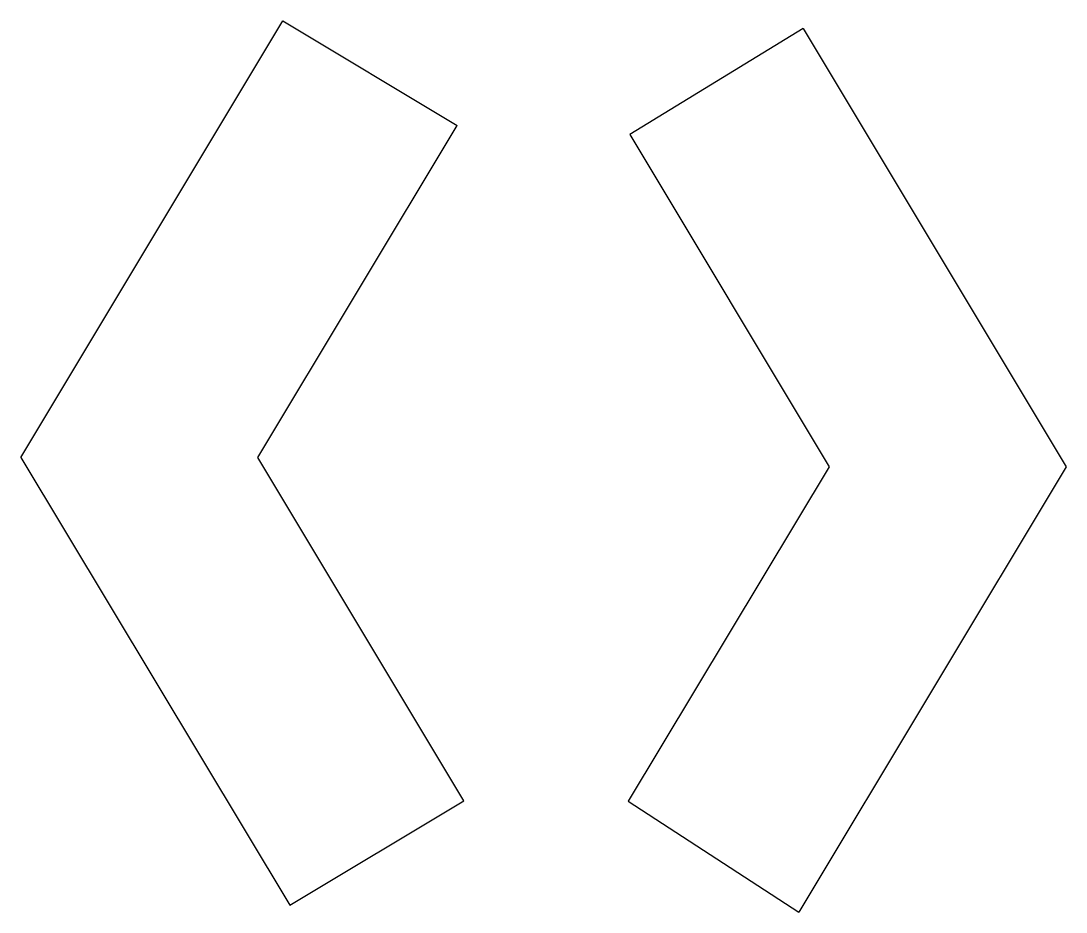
# Paper-space layout '_Front' of a CAD drawing. Header units: inches. Extents: x -1.5 to 0.56, y -0.51 to 1.24.
import ezdxf

# ---------------------------------------------------------------- set-up
doc = ezdxf.new("R2010")
doc.units = ezdxf.units.IN
doc.header["$MEASUREMENT"] = 0

psp = doc.layouts.new('_Front')

# ---------------------------------------------------------------- linework, layer by layer
at = {"color": 7, "linetype": 'Continuous'}
for p, q in [((-1.4969, 0.384), (-0.9815, 1.2429)), ((-0.9815, 1.2429), (-0.6385, 1.0371)), ((0.0424, 1.2277), (-0.299, 1.0191)), ((0.0424, 1.2277), (0.5597, 0.3655)), ((-1.0304, 0.384), (-0.6385, 1.0371)), ((-0.299, 1.0191), (0.0933, 0.3655)), ((-1.4969, 0.384), (-0.968, -0.4974)), ((-0.625, -0.2916), (-1.0304, 0.384)), ((0.0933, 0.3655), (-0.3017, -0.2927)), ((0.5597, 0.3655), (0.0339, -0.5109)), ((-0.968, -0.4974), (-0.625, -0.2916)), ((-0.3017, -0.2927), (0.0339, -0.5109))]:
    psp.add_line(p, q, dxfattribs=at)

doc.saveas('drawing.dxf')
